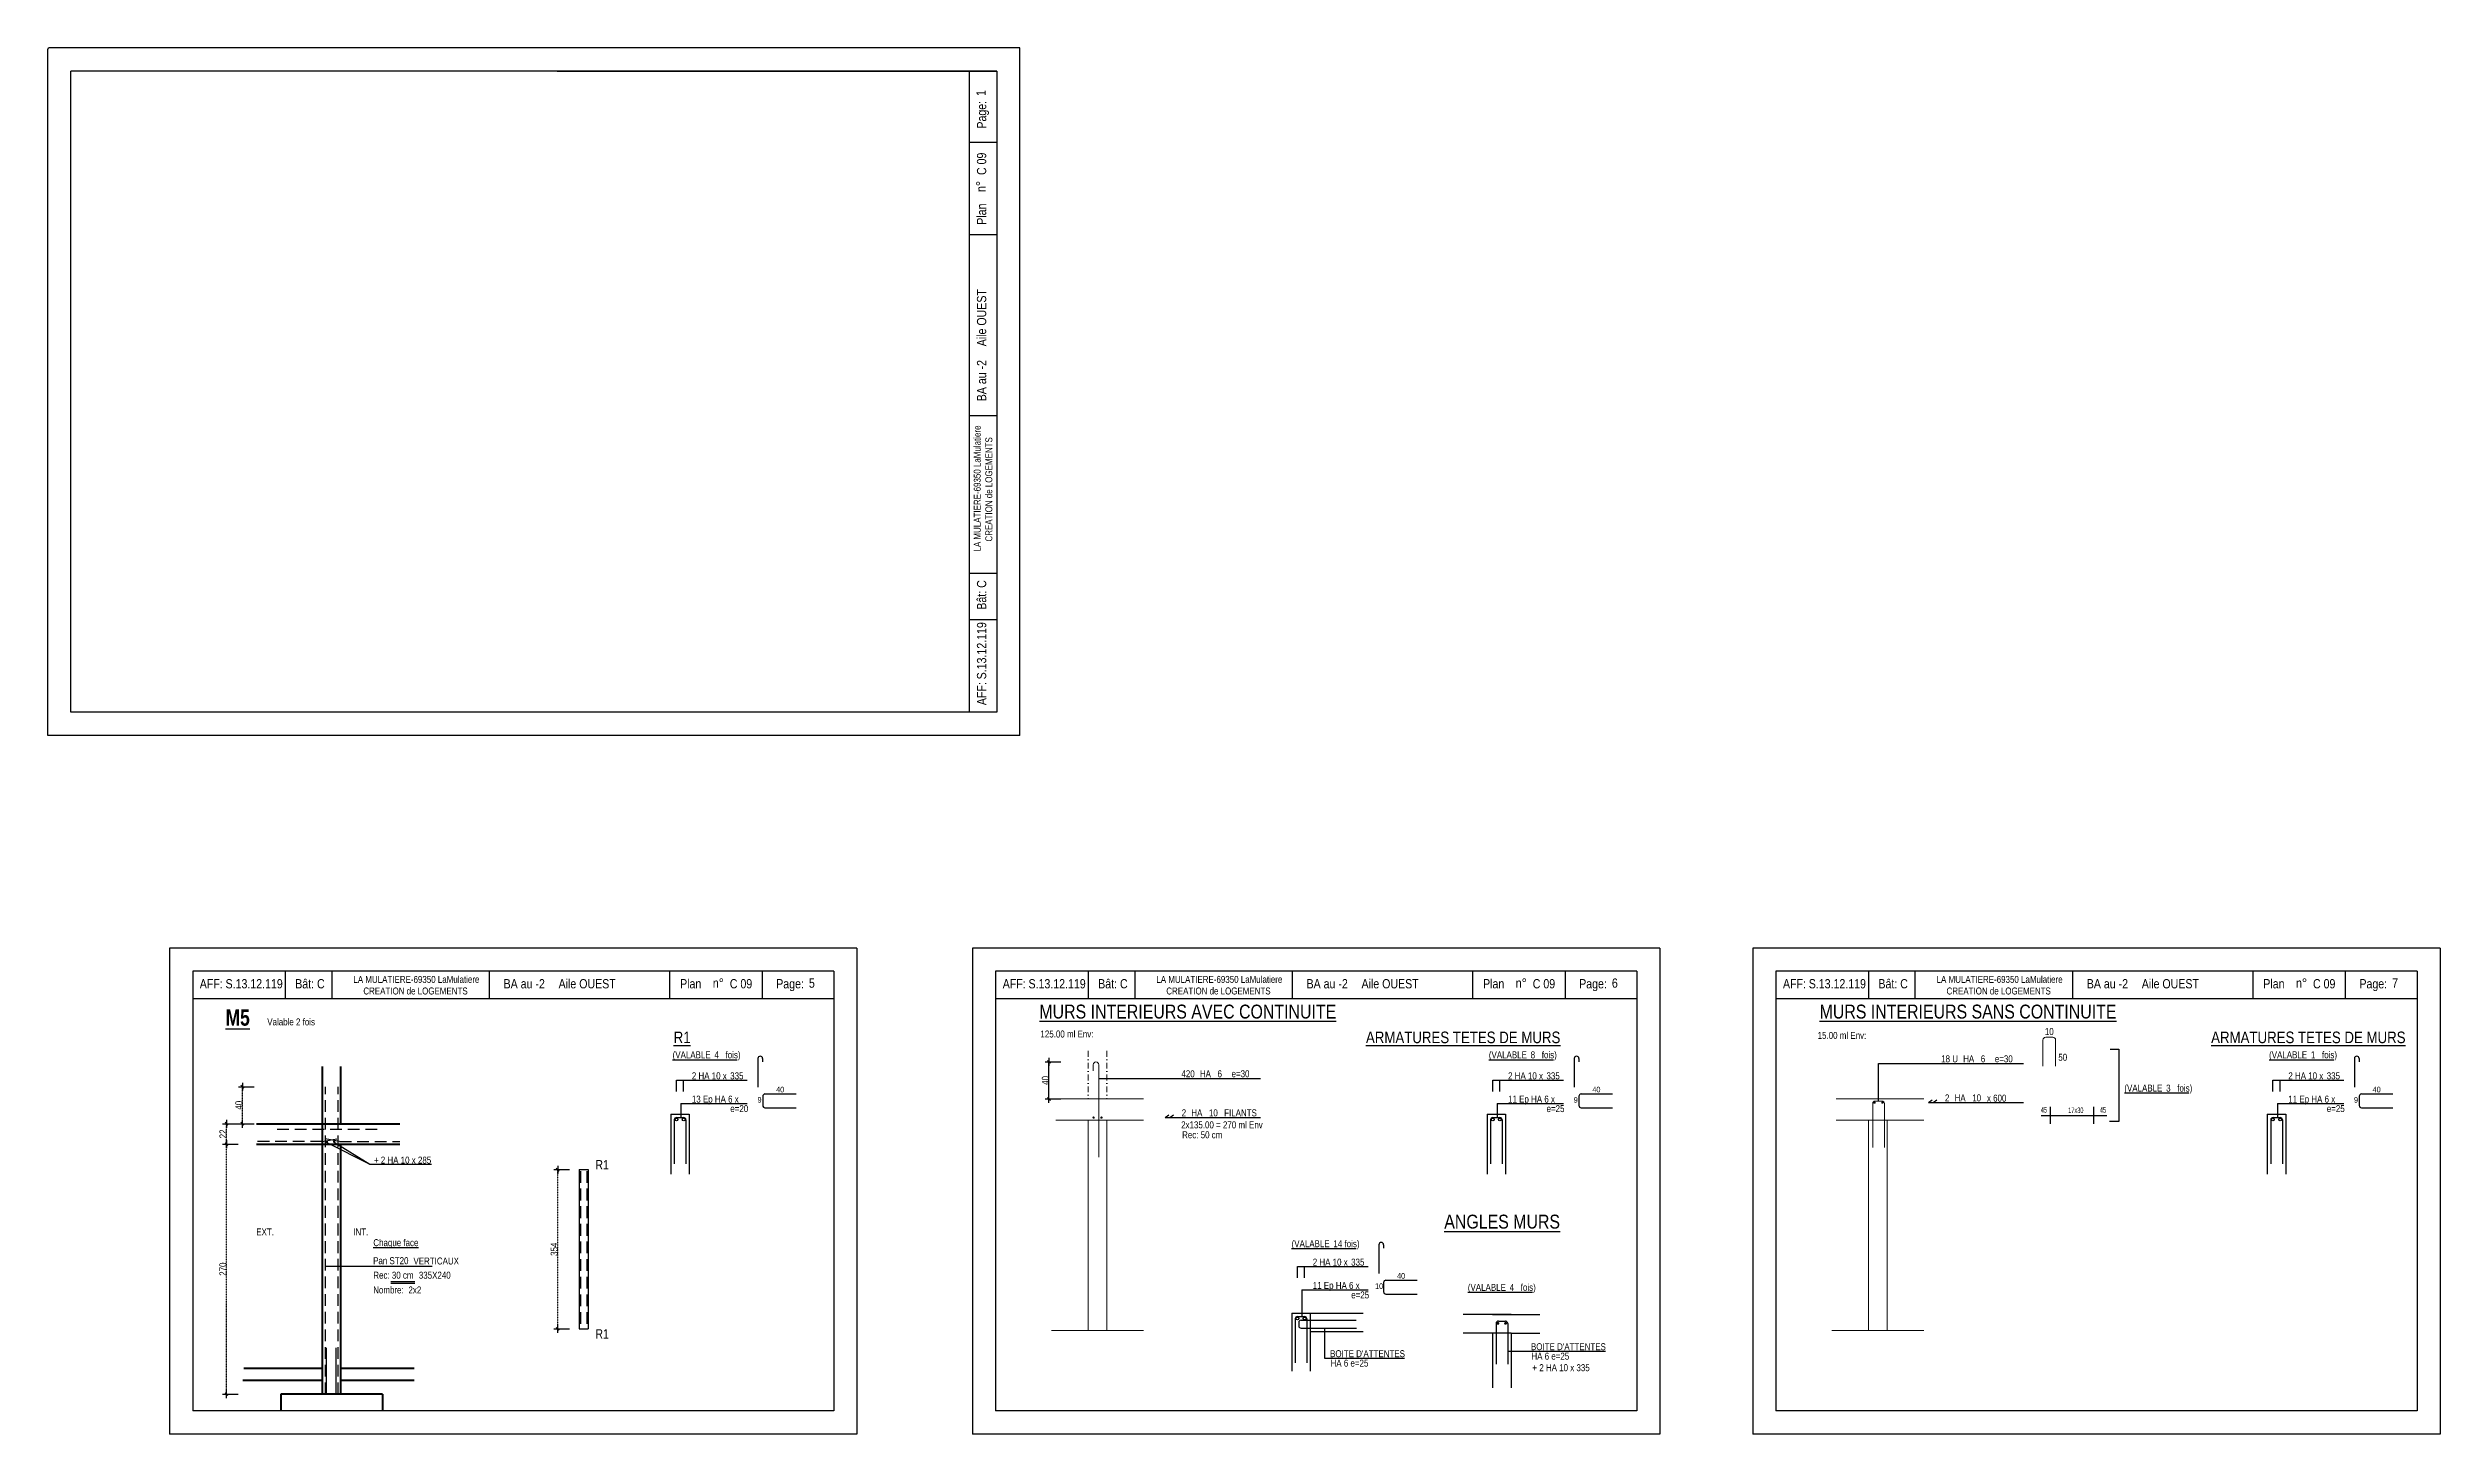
# Model space of a CAD drawing. Header units: metres. Extents: x -9927 to 45032, y -190416 to 12166.
# Drawn here: x 7524 to 12692, y -105255 to -102260 of the extents above; entities that cross this region are included whole.
import ezdxf
from ezdxf.enums import TextEntityAlignment as Align

# ---------------------------------------------------------------- set-up
doc = ezdxf.new("R2010")
doc.units = ezdxf.units.M
doc.header["$PDMODE"] = 65
for name, pattern in [('CACHE2', [0.1875, 0.125, -0.0625]), ('CACHEx2', [19.05, 12.7, -6.35]), ('TIRETPT2', [12.7, 6.35, -3.175, 0, -3.175])]:
    doc.linetypes.add(name, pattern=pattern)
for name, color, linetype in [('01_cote_gen', 4, 'Continuous'), ('01_fenetres', 171, 'Continuous'), ('01_linteaux', 3, 'Continuous'), ('01_murs_coup', 5, 'Continuous'), ('01_sem', 42, 'Continuous'), ('01_texte', 230, 'Continuous'), ('AA_COTES', 2, 'Continuous')]:
    doc.layers.add(name, color=color, linetype=linetype)
doc.styles.add('impact', font='impact.ttf')
doc.styles.add('STYLE2', font='ARIALN.TTF')
doc.dimstyles.new('JB25', dxfattribs={"dimscale": 0.1, "dimtxt": 150, "dimasz": 17, "dimexe": 0.1, "dimexo": 0.1, "dimgap": 0.09, "dimtad": 1, "dimdec": 1, "dimlfac": 0.5, "dimdsep": 46, "dimtxsty": 'STYLE2', "dimblk1": 'BOND_G', "dimblk2": 'BOND_D', "dimsah": 1, "dimcen": 1.5, "dimdle": 0.01, "dimse1": 1, "dimse2": 1, "dimclrd": 4, "dimclre": 2, "dimclrt": 5, "dimadec": 0, "dimazin": 0, "dimtfac": 2.333333, "dimtdec": 1, "dimtix": 1, "dimtmove": 2, "dimatfit": 3, "dimldrblk": 'BOND_G', "dimfxl": 1, "dimtolj": 1, "dimtzin": 0, "dimarcsym": 0})

# ---------------------------------------------------------------- blocks, each defined once
blk = doc.blocks.new('BOND_G')
at = {"layer": 'AA_COTES', "color": 0}
for p, q in [((5, 0), (-5, 0)), ((1.8, 1.8), (-1.8, -1.8)), ((0, -5), (0, 15))]:
    blk.add_line(p, q, dxfattribs=at)
blk = doc.blocks.new('BOND_D')
at = {"layer": 'AA_COTES', "color": 0}
for p, q in [((5, 0), (-5, 0)), ((-1.8, -1.8), (1.8, 1.8)), ((0, 5), (0, -15))]:
    blk.add_line(p, q, dxfattribs=at)
blk = doc.blocks.new('*D906')
at = {"layer": '01_cote_gen', "color": 4, "linetype": 'Continuous', "lineweight": -2, "transparency": 16777216}
blk.add_line((9686.8, -104529), (9686.8, -104452.4), dxfattribs=at)
at = {"layer": 'DEFPOINTS', "color": 0, "linetype": 'Continuous', "lineweight": 0, "transparency": 16777216}
for p in [(9686.8, -104450.7), (9788.4, -104450.7), (9740.2, -104530.7)]:
    blk.add_point(p, dxfattribs=at)
at = {"layer": '01_cote_gen', "color": 4, "linetype": 'Continuous', "lineweight": -2, "transparency": 16777216, "xscale": 1.7, "yscale": 1.7, "zscale": 1.7}
for name, p, rotation in [('BOND_D', (9686.8, -104450.7), 90), ('BOND_G', (9686.8, -104530.7), 270)]:
    blk.add_blockref(name, p, dxfattribs=dict(at, rotation=rotation))
at = {"layer": '01_cote_gen', "color": 5, "linetype": 'Continuous', "lineweight": 0, "transparency": 16777216, "insert": (9679.1, -104490.7), "char_height": 15, "attachment_point": 5, "rotation": 90, "style": 'STYLE2'}
blk.add_mtext('\\A1;40', dxfattribs=at)
blk = doc.blocks.new('*D911')
at = {"layer": '01_cote_gen', "color": 4, "linetype": 'CACHE2', "lineweight": -2, "transparency": 16777216}
blk.add_line((7910, -105166.6), (7910, -104630), dxfattribs=at)
at = {"layer": 'DEFPOINTS', "color": 0, "linetype": 'CACHE2', "lineweight": 0, "transparency": 16777216}
for p in [(7910, -104628.3), (8157.8, -104628.3), (8157.8, -105168.3)]:
    blk.add_point(p, dxfattribs=at)
at = {"layer": '01_cote_gen', "color": 4, "linetype": 'CACHE2', "lineweight": -2, "transparency": 16777216, "xscale": 1.7, "yscale": 1.7, "zscale": 1.7}
for name, p, rotation in [('BOND_D', (7910, -104628.3), 90), ('BOND_G', (7910, -105168.3), 270)]:
    blk.add_blockref(name, p, dxfattribs=dict(at, rotation=rotation))
at = {"layer": '01_cote_gen', "color": 5, "linetype": 'CACHE2', "lineweight": 0, "transparency": 16777216, "insert": (7902.3, -104898.3), "char_height": 15, "attachment_point": 5, "rotation": 90, "style": 'STYLE2'}
blk.add_mtext('\\A1;270', dxfattribs=at)
blk = doc.blocks.new('*D912')
at = {"layer": '01_cote_gen', "color": 4, "linetype": 'CACHE2', "lineweight": -2, "transparency": 16777216}
blk.add_line((7910, -104626.6), (7910, -104586), dxfattribs=at)
at = {"layer": 'DEFPOINTS', "color": 0, "linetype": 'CACHE2', "lineweight": 0, "transparency": 16777216}
for p in [(7910, -104584.3), (8160.3, -104584.3), (8160.3, -104628.3)]:
    blk.add_point(p, dxfattribs=at)
at = {"layer": '01_cote_gen', "color": 4, "linetype": 'CACHE2', "lineweight": -2, "transparency": 16777216, "xscale": 1.7, "yscale": 1.7, "zscale": 1.7}
for name, p, rotation in [('BOND_D', (7910, -104584.3), 90), ('BOND_G', (7910, -104628.3), 270)]:
    blk.add_blockref(name, p, dxfattribs=dict(at, rotation=rotation))
at = {"layer": '01_cote_gen', "color": 5, "linetype": 'CACHE2', "lineweight": 0, "transparency": 16777216, "insert": (7902.4, -104606.3), "char_height": 15, "attachment_point": 5, "rotation": 90, "style": 'STYLE2'}
blk.add_mtext('\\A1;22', dxfattribs=at)
blk = doc.blocks.new('*D913')
at = {"layer": '01_cote_gen', "color": 4, "linetype": 'CACHE2', "lineweight": -2, "transparency": 16777216}
blk.add_line((7944.4, -104582.6), (7944.4, -104506), dxfattribs=at)
at = {"layer": 'DEFPOINTS', "color": 0, "linetype": 'CACHE2', "lineweight": 0, "transparency": 16777216}
for p in [(7944.4, -104504.3), (8180.1, -104504.3), (8180.1, -104584.3)]:
    blk.add_point(p, dxfattribs=at)
at = {"layer": '01_cote_gen', "color": 4, "linetype": 'CACHE2', "lineweight": -2, "transparency": 16777216, "xscale": 1.7, "yscale": 1.7, "zscale": 1.7}
for name, p, rotation in [('BOND_D', (7944.4, -104504.3), 90), ('BOND_G', (7944.4, -104584.3), 270)]:
    blk.add_blockref(name, p, dxfattribs=dict(at, rotation=rotation))
at = {"layer": '01_cote_gen', "color": 5, "linetype": 'CACHE2', "lineweight": 0, "transparency": 16777216, "insert": (7936.8, -104544.3), "char_height": 15, "attachment_point": 5, "rotation": 90, "style": 'STYLE2'}
blk.add_mtext('\\A1;40', dxfattribs=at)
blk = doc.blocks.new('*D914')
at = {"layer": '01_cote_gen', "color": 4, "linetype": 'CACHE2', "lineweight": -2, "transparency": 16777216}
blk.add_line((8625.6, -105025.7), (8625.6, -104685.1), dxfattribs=at)
at = {"layer": 'DEFPOINTS', "color": 0, "linetype": 'CACHE2', "lineweight": 0, "transparency": 16777216}
for p in [(8625.6, -104683.4), (8691.7, -104683.4), (8691.7, -105027.4)]:
    blk.add_point(p, dxfattribs=at)
at = {"layer": '01_cote_gen', "color": 4, "linetype": 'CACHE2', "lineweight": -2, "transparency": 16777216, "xscale": 1.7, "yscale": 1.7, "zscale": 1.7}
for name, p, rotation in [('BOND_D', (8625.6, -104683.4), 90), ('BOND_G', (8625.6, -105027.4), 270)]:
    blk.add_blockref(name, p, dxfattribs=dict(at, rotation=rotation))
at = {"layer": '01_cote_gen', "color": 5, "linetype": 'CACHE2', "lineweight": 0, "transparency": 16777216, "insert": (8617.9, -104855.4), "char_height": 15, "attachment_point": 5, "rotation": 90, "style": 'STYLE2'}
blk.add_mtext('\\A1;354', dxfattribs=at)

msp = doc.modelspace()

# ---------------------------------------------------------------- linework, layer by layer
at = {"layer": '01_fenetres', "ltscale": 30}
for p, q in [((7574.09, -103695.41), (7574.09, -102310.41)), ((9514.09, -102310.41), (9514.09, -103695.41)), ((9574.09, -102310.41), (9574.09, -103695.41)), ((9574.09, -102464.55), (9514.09, -102464.55)), ((9574.09, -102664.55), (9514.09, -102664.55)), ((9514.09, -103054.74), (9574.09, -103054.74)), ((9514.09, -103394.91), (9574.09, -103394.91)), ((9514.09, -103495.41), (9574.09, -103495.41)), ((9574.09, -103695.41), (7574.09, -103695.41)), ((7837.02, -104254.75), (7837.02, -105204.75)), ((7837.02, -104254.75), (7837.02, -105204.75)), ((7837.02, -104254.75), (7837.02, -105204.75)), ((9222.02, -104254.75), (7837.02, -104254.75)), ((8037.02, -104254.75), (8037.02, -104314.75)), ((8137.52, -104254.75), (8137.52, -104314.75)), ((8477.69, -104254.75), (8477.69, -104314.75)), ((8867.89, -104314.75), (8867.89, -104254.75)), ((9067.89, -104314.75), (9067.89, -104254.75)), ((9222.02, -104254.75), (9222.02, -105204.75)), ((9571.64, -104254.75), (9571.64, -105204.75)), ((9571.64, -104254.75), (9571.64, -105204.75)), ((9571.64, -104254.75), (9571.64, -105204.75)), ((10956.64, -104254.75), (9571.64, -104254.75)), ((9771.64, -104254.75), (9771.64, -104314.75)), ((9872.14, -104254.75), (9872.14, -104314.75)), ((10212.31, -104254.75), (10212.31, -104314.75)), ((10602.5, -104314.75), (10602.5, -104254.75)), ((10802.5, -104314.75), (10802.5, -104254.75)), ((10956.64, -104254.75), (10956.64, -105204.75)), ((11257.2, -104254.75), (11257.2, -105204.75)), ((11257.2, -104254.75), (11257.2, -105204.75)), ((11257.2, -104254.75), (11257.2, -105204.75)), ((12642.2, -104254.75), (11257.2, -104254.75)), ((11457.2, -104254.75), (11457.2, -104314.75)), ((11557.7, -104254.75), (11557.7, -104314.75)), ((11897.88, -104254.75), (11897.88, -104314.75)), ((12288.07, -104314.75), (12288.07, -104254.75)), ((12488.07, -104314.75), (12488.07, -104254.75)), ((12642.2, -104254.75), (12642.2, -105204.75)), ((9222.02, -104314.75), (7837.02, -104314.75)), ((10956.64, -104314.75), (9571.64, -104314.75)), ((12642.2, -104314.75), (11257.2, -104314.75)), ((9222.02, -105204.75), (7837.02, -105204.75)), ((10956.64, -105204.75), (9571.64, -105204.75)), ((12642.2, -105204.75), (11257.2, -105204.75))]:
    msp.add_line(p, q, dxfattribs=at)
msp.add_lwpolyline([(9574.09, -102310.41), (8624.09, -102310.41), (9574.09, -102310.41), (7574.09, -102310.41)], dxfattribs=at)
at = {"layer": '01_linteaux', "linetype": 'CACHEx2', "ltscale": 2}
for p, q in [((8123.92, -105168.33), (8123.92, -104504.33)), ((8151.33, -105168.33), (8151.33, -104504.33)), ((8019.56, -104595.69), (8244.78, -104595.69)), ((8116.87, -104622.33), (7974.78, -104622.33)), ((8154.35, -104622.33), (8284.31, -104622.33)), ((8674.68, -104686.38), (8674.68, -105024.38)), ((8688.68, -104686.38), (8688.68, -105024.38))]:
    msp.add_line(p, q, dxfattribs=at)
at = {"layer": '01_linteaux', "linetype": 'Continuous'}
for p, q in [((11850.51, -104584.37), (11850.51, -104547.6)), ((11943.96, -104584.37), (11943.96, -104547.6)), ((11830.57, -104566.51), (11972.3, -104566.51)), ((10399.64, -104845.75), (10399.64, -104907.92)), ((10409.64, -104845.75), (10409.64, -104853.16)), ((10409.75, -104927.48), (10409.75, -104947.09)), ((10414.75, -104922.48), (10482.33, -104922.48)), ((10414.75, -104952.09), (10482.33, -104952.09)), ((10211.3, -104993.32), (10211.3, -105119.03)), ((10211.3, -104993.32), (10365.74, -104993.32)), ((10218.8, -105005.82), (10218.8, -105100.82)), ((10223.8, -105000.82), (10238.8, -105000.82)), ((10226.3, -105013.58), (10226.3, -105020.82)), ((10231.3, -105008.58), (10350.36, -105008.58)), ((10243.8, -105005.82), (10243.8, -105100.82)), ((10251.3, -104993.32), (10251.3, -105119.03)), ((10685.25, -104996.36), (10581.82, -104996.36)), ((10645.25, -104996.36), (10746.98, -104996.36)), ((10652.75, -105015.53), (10652.75, -105103.86)), ((10657.75, -105010.53), (10672.75, -105010.53)), ((10677.75, -105015.53), (10677.75, -105103.86)), ((10231.3, -105025.82), (10351.3, -105025.82)), ((10251.3, -105033.32), (10365.74, -105033.32)), ((10685.25, -105036.36), (10581.82, -105036.36)), ((10645.25, -105036.36), (10645.25, -105154.92)), ((10685.25, -105036.36), (10685.25, -105154.92)), ((10685.25, -105036.36), (10746.98, -105036.36))]:
    msp.add_line(p, q, dxfattribs=at)
at = {"layer": '01_linteaux', "linetype": 'CACHEx2', "ltscale": 5}
for p, q in [((8116.87, -104622.33), (8148.04, -104616.77)), ((8154.35, -104622.33), (8123.17, -104616.77))]:
    msp.add_line(p, q, dxfattribs=at)
at = {"layer": '01_linteaux'}
for p, q in [((8125.19, -105068.33), (8125.19, -105168.33)), ((8146.35, -105068.33), (8146.35, -105168.33))]:
    msp.add_line(p, q, dxfattribs=at)
at = {"layer": '01_linteaux', "linetype": 'CACHEx2', "ltscale": 5, "const_width": 2.5}
for points in [[(8128.39, -104623, -1), (8125.89, -104623, -1)], [(8143.76, -104623, -1), (8141.26, -104623, -1)]]:
    msp.add_lwpolyline(points, format="xyb", close=True, dxfattribs=at)
at = {"layer": '01_linteaux', "linetype": 'Continuous', "const_width": 3, "flags": 128}
for points in [[(10655.29, -105015.58, 1), (10658.29, -105015.58, 1)], [(10671.63, -105015.58, 1), (10674.63, -105015.58, 1)]]:
    msp.add_lwpolyline(points, format="xyb", close=True, dxfattribs=at)
at = {"layer": '01_linteaux', "linetype": 'Continuous'}
for centre in [(10223.47, -105005.14), (10239.14, -105005.14)]:
    msp.add_circle(centre, 3, dxfattribs=at)
for centre, start, end in [((10404.64, -104845.75), 90, 180), ((10404.64, -104845.75), 0, 90), ((10414.75, -104927.48), 90, 180), ((10414.75, -104947.09), 180, 270), ((10223.8, -105005.82), 90, 180), ((10231.3, -105013.58), 90, 180), ((10238.8, -105005.82), 0, 90), ((10657.75, -105015.53), 90, 180), ((10672.75, -105015.53), 0, 90), ((10231.3, -105020.82), 180, 270)]:
    msp.add_arc(centre, 5, start, end, dxfattribs=at)
at = {"layer": '01_murs_coup', "linetype": 'Continuous', "lineweight": 50}
for p, q in [((8117.33, -105168.33), (8117.33, -104460.45)), ((8157.33, -104584.33), (8157.33, -104460.45)), ((7974.78, -104584.33), (8157.33, -104584.33)), ((8157.33, -104584.33), (8284.31, -104584.33)), ((7974.78, -104628.33), (8284.31, -104628.33)), ((8157.33, -105168.33), (8157.33, -104628.33)), ((7947.61, -105112.33), (8117.33, -105112.33)), ((8157.33, -105112.33), (8315.23, -105112.33)), ((7945.48, -105138.33), (8117.33, -105138.33)), ((8247.21, -105168.33), (8027.65, -105168.33)), ((8027.65, -105168.33), (8027.65, -105204.75)), ((8157.33, -105138.33), (8315.23, -105138.33)), ((8247.21, -105168.33), (8247.21, -105204.75))]:
    msp.add_line(p, q, dxfattribs=at)
at = {"layer": '01_murs_coup'}
for p, q in [((8671.68, -104683.38), (8671.68, -105027.38)), ((8671.68, -104683.38), (8691.68, -104683.38)), ((8691.68, -104683.38), (8691.68, -105027.38)), ((8671.68, -105027.38), (8691.68, -105027.38))]:
    msp.add_line(p, q, dxfattribs=at)
at = {"layer": '01_sem', "color": 2, "linetype": 'TIRETPT2', "lineweight": 0, "ltscale": 2}
for p, q in [((9771.73, -104427.06), (9771.73, -104530.72)), ((9811.73, -104427.06), (9811.73, -104530.72))]:
    msp.add_line(p, q, dxfattribs=at)
at = {"layer": '01_sem', "color": 2, "lineweight": 0, "ltscale": 7}
for p, q in [((11834, -104403.44), (11834, -104459.59)), ((11840, -104397.44), (11855.47, -104397.44)), ((11861.47, -104403.44), (11861.47, -104459.59)), ((9782.41, -104456.72), (9782.41, -104469.8)), ((9794.41, -104456.72), (9794.41, -104656.72)), ((9890.91, -104530.72), (9701.82, -104530.72)), ((11576.48, -104530.72), (11387.39, -104530.72)), ((11466.49, -104540.39), (11466.49, -104635.39)), ((11471.49, -104535.39), (11486.49, -104535.39)), ((11491.49, -104540.39), (11491.49, -104635.39)), ((9890.91, -104576.72), (9701.82, -104576.72)), ((9771.73, -104576.72), (9771.73, -105030.72)), ((9811.73, -104576.72), (9811.73, -105030.72)), ((11576.48, -104576.72), (11387.39, -104576.72)), ((11457.3, -104576.72), (11457.3, -105030.72)), ((11497.3, -104576.72), (11497.3, -105030.72)), ((9692.55, -105030.72), (9771.73, -105030.72)), ((9890.91, -105030.72), (9771.73, -105030.72)), ((11378.12, -105030.72), (11457.3, -105030.72)), ((11576.48, -105030.72), (11457.3, -105030.72))]:
    msp.add_line(p, q, dxfattribs=at)
at = {"layer": '01_sem', "color": 2, "lineweight": 0, "ltscale": 7, "const_width": 2.5, "flags": 128}
for points in [[(11469.06, -104538.79, 1), (11471.56, -104538.79, 1)], [(11486.08, -104538.79, 1), (11488.58, -104538.79, 1)], [(9781.93, -104571.01, 1), (9784.43, -104571.01, 1)], [(9798.96, -104571.01, 1), (9801.46, -104571.01, 1)]]:
    msp.add_lwpolyline(points, format="xyb", close=True, dxfattribs=at)
at = {"layer": '01_sem', "color": 2, "lineweight": 0, "ltscale": 7}
for centre, radius, start, end in [((11840, -104403.44), 6, 90, 180), ((11855.47, -104403.44), 6, 0, 90), ((9788.41, -104456.72), 6, 90, 180), ((9788.41, -104456.72), 6, 0, 90), ((11471.49, -104540.39), 5, 90, 180), ((11486.49, -104540.39), 5, 0, 90)]:
    msp.add_arc(centre, radius, start, end, dxfattribs=at)
at = {"layer": '01_texte', "ltscale": 30}
for p, q in [((7524.09, -103745.41), (7524.09, -102263.41)), ((9624.09, -102260.41), (7527.09, -102260.41)), ((9624.09, -103745.41), (9624.09, -102260.41)), ((8574.09, -103745.41), (7524.09, -103745.41)), ((9624.09, -103745.41), (8574.09, -103745.41)), ((7787.02, -104204.75), (7787.02, -105254.75)), ((9272.02, -104204.75), (7787.02, -104204.75)), ((9272.02, -104204.75), (9272.02, -105254.75)), ((9521.64, -104204.75), (9521.64, -105254.75)), ((11006.64, -104204.75), (9521.64, -104204.75)), ((11006.64, -104204.75), (11006.64, -105254.75)), ((11207.2, -104204.75), (11207.2, -105254.75)), ((12692.2, -104204.75), (11207.2, -104204.75)), ((12692.2, -104204.75), (12692.2, -105254.75)), ((9272.02, -105254.75), (7787.02, -105254.75)), ((11006.64, -105254.75), (9521.64, -105254.75)), ((12692.2, -105254.75), (11207.2, -105254.75))]:
    msp.add_line(p, q, dxfattribs=at)
at = {"layer": '01_texte'}
for p, q in [((9058.21, -104443.31), (9058.21, -104505.48)), ((9068.21, -104443.31), (9068.21, -104450.72)), ((10821.55, -104443.31), (10821.55, -104505.48)), ((10831.55, -104443.31), (10831.55, -104450.72)), ((11979.18, -104423.09), (11998.26, -104423.09)), ((11998.26, -104423.09), (11998.26, -104579.61)), ((12507.12, -104443.31), (12507.12, -104505.48)), ((12517.12, -104443.31), (12517.12, -104450.72)), ((8882.16, -104514.37), (8882.16, -104490.32)), ((8882.16, -104490.32), (9035.13, -104490.32)), ((8897.57, -104514.37), (8897.57, -104490.32)), ((9794.41, -104486.3), (10143.5, -104486.3)), ((10645.5, -104514.37), (10645.5, -104490.32)), ((10645.5, -104490.32), (10798.47, -104490.32)), ((10660.92, -104514.37), (10660.92, -104490.32)), ((11478.99, -104454.04), (11792.41, -104454.04)), ((11478.99, -104535.39), (11478.99, -104454.04)), ((12331.07, -104514.37), (12331.07, -104490.32)), ((12331.07, -104490.32), (12484.04, -104490.32)), ((12346.48, -104514.37), (12346.48, -104490.32)), ((8891.75, -104540.63), (9035.13, -104540.63)), ((8891.75, -104540.63), (8891.75, -104570.91)), ((9068.32, -104525.03), (9068.32, -104544.64)), ((9073.32, -104520.03), (9140.9, -104520.03)), ((9073.32, -104549.64), (9140.9, -104549.64)), ((10655.1, -104540.63), (10798.47, -104540.63)), ((10655.1, -104540.63), (10655.1, -104570.91)), ((10831.67, -104525.03), (10831.67, -104544.64)), ((10836.67, -104520.03), (10904.25, -104520.03)), ((10836.67, -104549.64), (10904.25, -104549.64)), ((11586.71, -104538.44), (11594.63, -104532.85)), ((11586.71, -104538.44), (11792.41, -104538.44)), ((11596.74, -104538.44), (11604.66, -104532.85)), ((12340.66, -104540.63), (12484.04, -104540.63)), ((12340.66, -104540.63), (12340.66, -104570.91)), ((12517.23, -104525.03), (12517.23, -104544.64)), ((12522.23, -104520.03), (12589.81, -104520.03)), ((12522.23, -104549.64), (12589.81, -104549.64)), ((8869.87, -104563.41), (8869.87, -104692.93)), ((8869.87, -104563.41), (8909.87, -104563.41)), ((8877.37, -104575.91), (8877.37, -104670.91)), ((8882.37, -104570.91), (8897.37, -104570.91)), ((8902.37, -104575.91), (8902.37, -104670.91)), ((8909.87, -104563.41), (8909.87, -104692.93)), ((9937.79, -104570.71), (9945.71, -104565.11)), ((9937.79, -104570.71), (10143.5, -104570.71)), ((9947.82, -104570.71), (9955.74, -104565.11)), ((10633.22, -104563.41), (10633.22, -104692.93)), ((10633.22, -104563.41), (10673.22, -104563.41)), ((10640.72, -104575.91), (10640.72, -104670.91)), ((10645.72, -104570.91), (10660.72, -104570.91)), ((10665.72, -104575.91), (10665.72, -104670.91)), ((10673.22, -104563.41), (10673.22, -104692.93)), ((11998.26, -104579.61), (11977.86, -104579.61)), ((12318.79, -104563.41), (12318.79, -104692.93)), ((12318.79, -104563.41), (12358.79, -104563.41)), ((12326.29, -104575.91), (12326.29, -104670.91)), ((12331.29, -104570.91), (12346.29, -104570.91)), ((12351.29, -104575.91), (12351.29, -104670.91)), ((12358.79, -104563.41), (12358.79, -104692.93)), ((8125.62, -104624.25), (8219.33, -104671.43)), ((8142.51, -104624.25), (8219.33, -104671.43)), ((8219.33, -104671.43), (8353.21, -104671.43)), ((8123.92, -104891.74), (8354.29, -104891.74)), ((10223.59, -104916.82), (10223.59, -104892.77)), ((10223.59, -104892.77), (10376.56, -104892.77)), ((10239, -104916.82), (10239, -104892.77)), ((8316.54, -104925.92), (8264.78, -104925.92)), ((8316.54, -104929.23), (8264.78, -104929.23)), ((10233.18, -104943.07), (10376.56, -104943.07)), ((10233.18, -104943.07), (10233.18, -105000.82)), ((10282.03, -105025.82), (10282.03, -105090.51)), ((10282.03, -105090.51), (10455.12, -105090.51)), ((10677.75, -105075.42), (10889.07, -105075.42))]:
    msp.add_line(p, q, dxfattribs=at)
for centre in [(8882.04, -104575.23), (8897.71, -104575.23), (10645.38, -104575.23), (10661.06, -104575.23), (12330.95, -104575.23), (12346.62, -104575.23)]:
    msp.add_circle(centre, 3, dxfattribs=at)
at = {"layer": '01_texte', "ltscale": 30}
msp.add_arc((7527.09, -102263.41), 3, 90, 180, dxfattribs=at)
at = {"layer": '01_texte'}
for centre, start, end in [((9063.21, -104443.31), 90, 180), ((9063.21, -104443.31), 0, 90), ((10826.55, -104443.31), 90, 180), ((10826.55, -104443.31), 0, 90), ((12512.12, -104443.31), 90, 180), ((12512.12, -104443.31), 0, 90), ((9073.32, -104525.03), 90, 180), ((9073.32, -104544.64), 180, 270), ((10836.67, -104525.03), 90, 180), ((10836.67, -104544.64), 180, 270), ((12522.23, -104525.03), 90, 180), ((12522.23, -104544.64), 180, 270), ((8882.37, -104575.91), 90, 180), ((8897.37, -104575.91), 0, 90), ((10645.72, -104575.91), 90, 180), ((10660.72, -104575.91), 0, 90), ((12331.29, -104575.91), 90, 180), ((12346.29, -104575.91), 0, 90)]:
    msp.add_arc(centre, 5, start, end, dxfattribs=at)

# ---------------------------------------------------------------- texts
at = {"layer": '01_texte', "style": 'STYLE2'}
for s, height, p in [('1', 20, (9549.8, -102364.15)), ('Page:', 20, (9551.24, -102434.83)), (' C 09', 20, (9551.24, -102541.47)), ('n%%D', 20, (9549.8, -102571.82)), ('Plan', 20, (9551.24, -102642.5)), ('Aile OUEST', 20, (9551.24, -102905)), ('BA au -2', 20, (9551.24, -103023.8)), ('LA MULATIERE-69350 LaMulatiere', 15, (9539.37, -103348.22)), ('CREATION de LOGEMENTS', 15, (9564.37, -103326.73)), ('Bât: C', 20, (9551.24, -103473.95)), ('S.13.12.119', 20, (9551.24, -103624.45)), ('AFF:', 20, (9551.24, -103680.12))]:
    msp.add_text(s, height=height, rotation=90, dxfattribs=at).set_placement(p)
at = {"layer": '01_texte'}
for s, height, style, p in [('AFF:', 20, 'STYLE2', (7852.31, -104291.9)), ('S.13.12.119', 20, 'STYLE2', (7907.98, -104291.9)), ('Bât: C', 20, 'STYLE2', (8058.48, -104291.9)), ('LA MULATIERE-69350 LaMulatiere', 15, 'STYLE2', (8184.22, -104280.03)), ('CREATION de LOGEMENTS', 15, 'STYLE2', (8205.7, -104305.04)), ('BA au -2', 20, 'STYLE2', (8508.64, -104291.9)), ('Aile OUEST', 20, 'STYLE2', (8627.44, -104291.9)), ('Plan', 20, 'STYLE2', (8889.93, -104291.9)), ('n%%D', 20, 'STYLE2', (8960.62, -104290.46)), (' C 09', 20, 'STYLE2', (8990.96, -104291.9)), ('Page:', 20, 'STYLE2', (9097.6, -104291.9)), ('5', 20, 'STYLE2', (9168.29, -104290.46)), ('AFF:', 20, 'STYLE2', (9586.93, -104291.9)), ('S.13.12.119', 20, 'STYLE2', (9642.6, -104291.9)), ('Bât: C', 20, 'STYLE2', (9793.1, -104291.9)), ('LA MULATIERE-69350 LaMulatiere', 15, 'STYLE2', (9918.83, -104280.03)), ('CREATION de LOGEMENTS', 15, 'STYLE2', (9940.32, -104305.04)), ('BA au -2', 20, 'STYLE2', (10243.26, -104291.9)), ('Aile OUEST', 20, 'STYLE2', (10362.05, -104291.9)), ('Plan', 20, 'STYLE2', (10624.55, -104291.9)), ('n%%D', 20, 'STYLE2', (10695.23, -104290.46)), (' C 09', 20, 'STYLE2', (10725.58, -104291.9)), ('Page:', 20, 'STYLE2', (10832.22, -104291.9)), ('6', 20, 'STYLE2', (10902.9, -104290.46)), ('AFF:', 20, 'STYLE2', (11272.5, -104291.9)), ('S.13.12.119', 20, 'STYLE2', (11328.16, -104291.9)), ('Bât: C', 20, 'STYLE2', (11478.66, -104291.9)), ('LA MULATIERE-69350 LaMulatiere', 15, 'STYLE2', (11604.4, -104280.03)), ('CREATION de LOGEMENTS', 15, 'STYLE2', (11625.88, -104305.04)), ('BA au -2', 20, 'STYLE2', (11928.82, -104291.9)), ('Aile OUEST', 20, 'STYLE2', (12047.62, -104291.9)), ('Plan', 20, 'STYLE2', (12310.12, -104291.9)), ('n%%D', 20, 'STYLE2', (12380.8, -104290.46)), (' C 09', 20, 'STYLE2', (12411.14, -104291.9)), ('Page:', 20, 'STYLE2', (12517.78, -104291.9)), ('7', 20, 'STYLE2', (12588.47, -104290.46)), ('%%UM5', 35, 'impact', (7908.16, -104372.47)), ('%%UMURS INTERIEURS AVEC CONTINUITE', 30, 'STYLE2', (9666.03, -104357.02)), ('%%UMURS INTERIEURS SANS CONTINUITE', 30, 'STYLE2', (11351.59, -104357.02)), ('Valable 2 fois', 15, 'STYLE2', (7998.08, -104371.86)), ('%%UR1', 25, 'STYLE2', (8876.04, -104410.25)), ('125.00 ml Env:', 15, 'STYLE2', (9668.4, -104397.97)), ('%%UARMATURES TETES DE MURS', 25, 'STYLE2', (10371.61, -104410.25)), ('15.00 ml Env:', 15, 'STYLE2', (11347.37, -104400.99)), ('10', 15, 'STYLE2', (11838.23, -104392.72)), ('%%UARMATURES TETES DE MURS', 25, 'STYLE2', (12197.48, -104410.25)), ('%%U(VALABLE            ', 15, 'STYLE2', (8873.81, -104442.94)), ('4', 15, 'STYLE2', (8964.1, -104442.94)), ('fois)', 15, 'STYLE2', (8988.06, -104442.94)), ('%%U(VALABLE            ', 15, 'STYLE2', (10637.16, -104442.94)), ('8', 15, 'STYLE2', (10727.44, -104442.94)), ('fois)', 15, 'STYLE2', (10751.41, -104442.94)), ('HA', 15, 'STYLE2', (11661.73, -104451.58)), ('6', 15, 'STYLE2', (11699.9, -104451.58)), ('50', 15, 'STYLE2', (11867.34, -104448.19)), ('%%U(VALABLE            ', 15, 'STYLE2', (12322.72, -104442.94)), ('1', 15, 'STYLE2', (12413.01, -104442.94)), ('fois)', 15, 'STYLE2', (12436.97, -104442.94)), ('2 HA 10 x', 15, 'STYLE2', (8915.31, -104488.3)), ('335', 15, 'STYLE2', (8998.21, -104488.3)), ('HA', 15, 'STYLE2', (10012.81, -104483.85)), ('6', 15, 'STYLE2', (10050.98, -104483.85)), ('2 HA 10 x', 15, 'STYLE2', (10678.66, -104488.3)), ('335', 15, 'STYLE2', (10761.56, -104488.3)), ('%%U(VALABLE            ', 15, 'STYLE2', (12010.02, -104514.83)), ('fois)', 15, 'STYLE2', (12124.27, -104514.83)), ('2 HA 10 x', 15, 'STYLE2', (12364.22, -104488.3)), ('335', 15, 'STYLE2', (12447.13, -104488.3)), ('13 Ep HA 6 x', 15, 'STYLE2', (8915.31, -104538.61)), ('e=20', 15, 'STYLE2', (8998.38, -104559.09)), ('9', 12, 'STYLE2', (9057.15, -104538.69)), ('40', 12, 'STYLE2', (9097.38, -104516.48)), ('11 Ep HA 6 x', 15, 'STYLE2', (10678.66, -104538.61)), ('e=25', 15, 'STYLE2', (10761.73, -104559.09)), ('9', 12, 'STYLE2', (10820.49, -104538.69)), ('40', 12, 'STYLE2', (10860.72, -104516.48)), ('HA', 15, 'STYLE2', (11643.25, -104535.99)), ('10', 15, 'STYLE2', (11681.41, -104535.99)), ('3', 15, 'STYLE2', (12100.31, -104514.83)), ('11 Ep HA 6 x', 15, 'STYLE2', (12364.22, -104538.61)), ('e=25', 15, 'STYLE2', (12447.29, -104559.09)), ('9', 12, 'STYLE2', (12506.06, -104538.69)), ('40', 12, 'STYLE2', (12546.29, -104516.48)), ('HA', 15, 'STYLE2', (9994.33, -104568.25)), ('10', 15, 'STYLE2', (10032.49, -104568.25)), ('+ 2 HA 10 x 285', 15, 'STYLE2', (8228.55, -104670.32)), ('R1', 20, 'STYLE2', (8706.85, -104682.79)), ('%%UANGLES MURS', 30, 'STYLE2', (10540.77, -104810.7)), ('EXT.', 15, 'STYLE2', (7974.32, -104825.5)), ('INT.', 15, 'STYLE2', (8183.94, -104825.5)), ('%%UChaque face', 15, 'STYLE2', (8227.2, -104848.69)), ('%%U(VALABLE            ', 15, 'STYLE2', (10211.01, -104850.96)), ('14', 15, 'STYLE2', (10301.3, -104850.96)), ('fois)', 15, 'STYLE2', (10325.26, -104850.96)), (' Pan ST20 ', 15, 'STYLE2', (8222.01, -104887.62)), ('Rec: 30 cm', 15, 'STYLE2', (8227.2, -104918.9)), ('VERTICAUX', 15, 'STYLE2', (8313.96, -104888.23)), ('335X240', 15, 'STYLE2', (8325.55, -104918.96)), ('2 HA 10 x', 15, 'STYLE2', (10256.74, -104890.74)), ('335', 15, 'STYLE2', (10339.64, -104890.74)), ('40', 12, 'STYLE2', (10438.81, -104918.92)), ('Nombre:  ', 15, 'STYLE2', (8226.93, -104950.81)), ('2x2', 15, 'STYLE2', (8303.13, -104950.81)), ('11 Ep HA 6 x', 15, 'STYLE2', (10256.74, -104941.05)), ('e=25', 15, 'STYLE2', (10339.81, -104961.53)), ('10', 12, 'STYLE2', (10391.29, -104941.13)), ('%%U(VALABLE            ', 15, 'STYLE2', (10591.76, -104945.21)), ('4', 15, 'STYLE2', (10682.04, -104945.21)), ('fois)', 15, 'STYLE2', (10706.01, -104945.21)), ('R1', 20, 'STYLE2', (8706.85, -105048.19))]:
    msp.add_text(s, height=height, dxfattribs=dict(at, style=style)).set_placement(p)
at = {"layer": '01_texte', "style": 'STYLE2'}
for s, p in [('18 U', (11650.53, -104451.58)), ('420', (10001.61, -104483.85)), ('2', (11632.04, -104535.99)), ('2x135.00 = 270 ml Env ', (10153.39, -104594.2)), ('2', (9983.12, -104568.25)), ('Rec: 50 cm', (10061.38, -104615.72)), ("BOITE D'ATTENTES", (10889.84, -105073.39)), ("BOITE D'ATTENTES", (10455.89, -105088.48)), ('HA 6 e=25', (10376.83, -105108.88)), ('HA 6 e=25', (10810.77, -105093.79)), ('+ 2 HA 10 x 335', (10854.98, -105118.72))]:
    msp.add_text(s, height=15, dxfattribs=at).set_placement(p, align=Align.RIGHT)
for s, p in [('e=30', (11749.55, -104451.58)), ('e=30', (10100.63, -104483.85)), ('x 600', (11734.17, -104536.39)), ('FILANTS', (10100.63, -104568.25))]:
    msp.add_text(s, height=15, dxfattribs=at).set_placement(p, align=Align.CENTER)
at = {"layer": '01_texte', "style": 'STYLE2', "width": 0.7}
for s, p in [('45', (11829.55, -104560.28)), ('17x30', (11888.79, -104561.21)), ('45', (11957.15, -104560.38))]:
    msp.add_text(s, height=12, dxfattribs=at).set_placement(p)

# ---------------------------------------------------------------- dimensions: what is measured, and where the dimension line sits
at = {"layer": '01_cote_gen', "linetype": 'Continuous', "lineweight": 0}
dim = msp.add_linear_dim(base=(9686.76, -104450.72), p1=(9740.23, -104530.72), p2=(9788.41, -104450.72), angle=90, dimstyle='JB25', dxfattribs=at)
dim.commit()
dim.dimension.update_dxf_attribs({"geometry": '*D906', "text_midpoint": (9679.09, -104490.72)})
at = {"layer": '01_cote_gen', "linetype": 'CACHE2', "lineweight": 0}
for base, p1, p2, picture, middle in [((7944.45, -104504.33), (8180.06, -104584.33), (8180.06, -104504.33), '*D913', (7936.78, -104544.33)), ((7909.99, -104584.33), (8160.34, -104628.33), (8160.34, -104584.33), '*D912', (7902.45, -104606.33)), ((7909.99, -104628.33), (8157.77, -105168.33), (8157.78, -104628.33), '*D911', (7902.32, -104898.33))]:
    dim = msp.add_linear_dim(base=base, p1=p1, p2=p2, angle=90, dimstyle='JB25', dxfattribs=at)
    dim.commit()
    dim.dimension.update_dxf_attribs({"geometry": picture, "text_midpoint": middle})
dim = msp.add_linear_dim(base=(8625.61, -104683.38), p1=(8691.68, -105027.38), p2=(8691.68, -104683.38), angle=90, text='354', dimstyle='JB25', dxfattribs=at)
dim.commit()
dim.dimension.update_dxf_attribs({"geometry": '*D914', "text_midpoint": (8617.94, -104855.38)})

doc.saveas('drawing.dxf')
